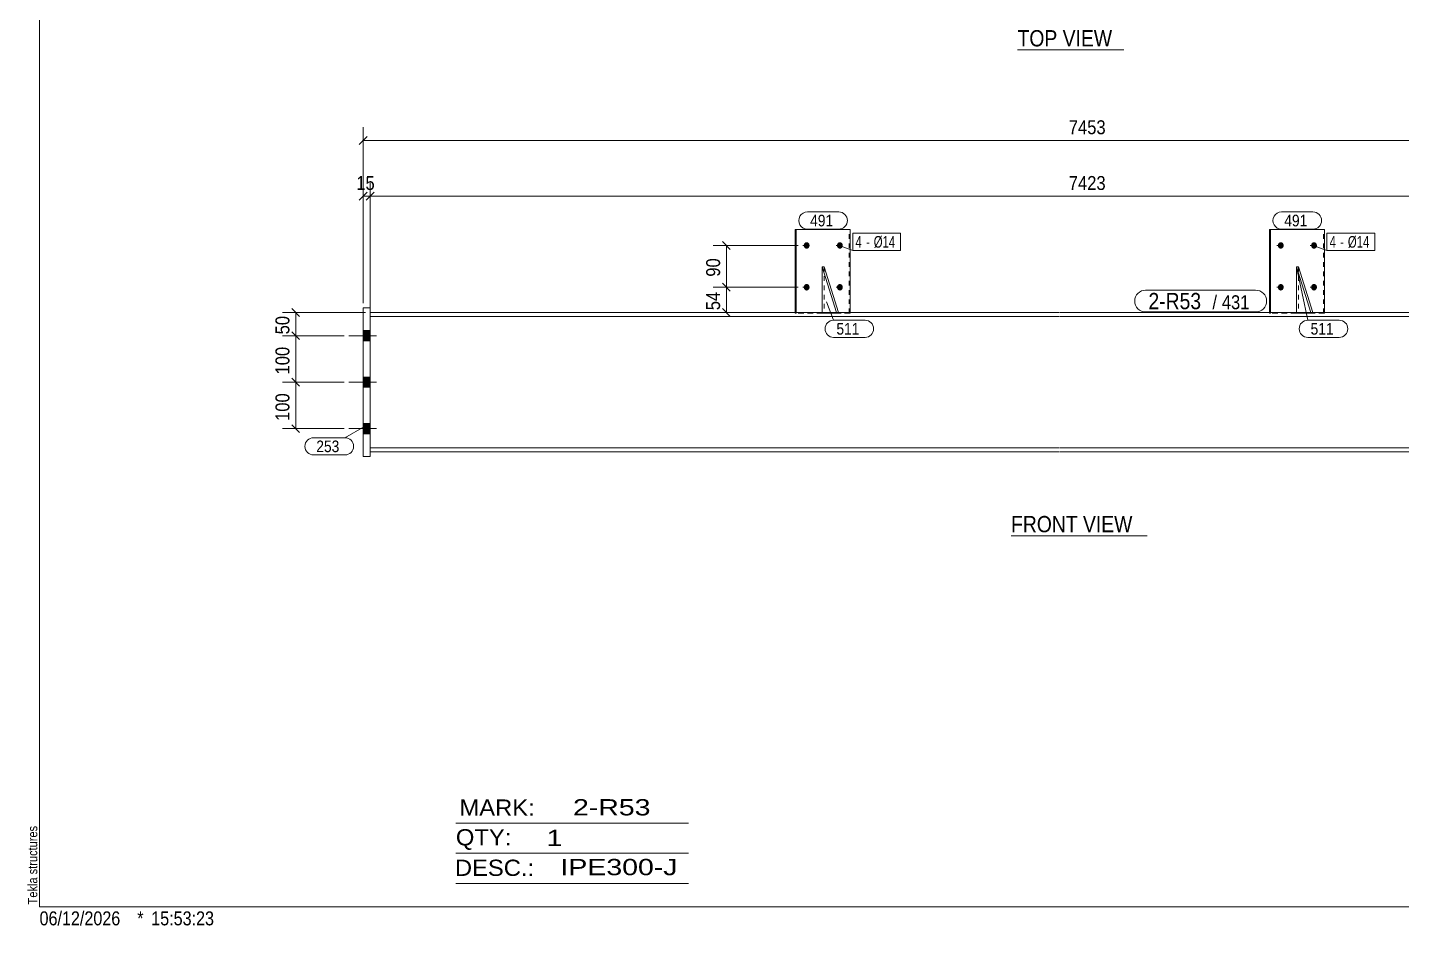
# Model space of a CAD drawing. Header units: millimetres. Extents: x 2 to 579, y 1 to 405.
# Drawn here: x 2.4 to 297.8, y 1 to 194.2 of the extents above; entities that cross this region are included whole.
import ezdxf

# ---------------------------------------------------------------- set-up
doc = ezdxf.new("R2010")
doc.units = ezdxf.units.MM
doc.linetypes.add('XKITLINE00', pattern=[0])
doc.linetypes.add('XKITLINE01', pattern=[4, 1, -1, 1, -1])
for name, color, linetype, lineweight in [('Bolt', 3, 'Continuous', 0), ('BoltMark', 7, 'Continuous', 0), ('Dimensions', 7, 'Continuous', 0), ('DrawingSheet', 5, 'Continuous', 0), ('OtherObjectType', 7, 'Continuous', 0), ('Part', 2, 'Continuous', 0), ('PartMark', 7, 'Continuous', 0)]:
    doc.layers.add(name, color=color, linetype=linetype, lineweight=lineweight)
doc.styles.add('ARIAL', font='ARIAL.TTF')
doc.styles.add('ARIAL_NARROW', font='ARIALN.TTF')

# ---------------------------------------------------------------- blocks, each defined once
blk = doc.blocks.new('*A1')
at = {"layer": 'Bolt'}
for points in [[(76.06, 126.77), (74.56, 126.77), (74.56, 128.97), (76.06, 128.97)], [(76.06, 126.77), (74.56, 126.77), (74.56, 128.97), (76.06, 128.97)], [(76.06, 116.77), (74.56, 116.77), (74.56, 118.97), (76.06, 118.97)], [(76.06, 116.77), (74.56, 116.77), (74.56, 118.97), (76.06, 118.97)], [(76.06, 106.77), (74.56, 106.77), (74.56, 108.97), (76.06, 108.97)], [(76.06, 106.77), (74.56, 106.77), (74.56, 108.97), (76.06, 108.97)]]:
    blk.add_hatch(color=3, dxfattribs=at).paths.add_polyline_path(points, flags=17)
at = {"layer": 'Bolt', "color": 3, "linetype": 'XKITLINE00', "lineweight": 0}
for p, q in [((71.46, 127.87), (77.46, 127.87)), ((71.46, 127.87), (77.46, 127.87)), ((74.56, 128.97), (76.06, 128.97)), ((74.56, 128.97), (76.06, 128.97)), ((74.56, 126.77), (76.06, 126.77)), ((74.56, 126.77), (76.06, 126.77)), ((74.56, 118.97), (76.06, 118.97)), ((74.56, 118.97), (76.06, 118.97)), ((71.46, 117.87), (77.46, 117.87)), ((71.46, 117.87), (77.46, 117.87)), ((74.56, 116.77), (76.06, 116.77)), ((74.56, 116.77), (76.06, 116.77)), ((71.46, 107.87), (77.46, 107.87)), ((71.46, 107.87), (77.46, 107.87)), ((74.56, 108.97), (76.06, 108.97)), ((74.56, 108.97), (76.06, 108.97)), ((74.56, 106.77), (76.06, 106.77)), ((74.56, 106.77), (76.06, 106.77))]:
    blk.add_line(p, q, dxfattribs=at)
blk = doc.blocks.new('*A4')
at = {"layer": 'Bolt'}
for points in [[(271.24, 147.32), (271.24, 147.36), (271.25, 147.39), (271.25, 147.42), (271.26, 147.46), (271.27, 147.49), (271.28, 147.52), (271.29, 147.56), (271.3, 147.59), (271.31, 147.62), (271.33, 147.65), (271.34, 147.68), (271.36, 147.71), (271.38, 147.73), (271.4, 147.76), (271.42, 147.78), (271.44, 147.81), (271.47, 147.83), (271.49, 147.85), (271.52, 147.87), (271.54, 147.89), (271.57, 147.91), (271.6, 147.92), (271.63, 147.93), (271.65, 147.95), (271.68, 147.96), (271.71, 147.97), (271.74, 147.97), (271.77, 147.98), (271.8, 147.98), (271.83, 147.99), (271.86, 147.99), (271.9, 147.99), (271.93, 147.98), (271.96, 147.98), (271.99, 147.97), (272.02, 147.97), (272.05, 147.96), (272.08, 147.95), (272.1, 147.93), (272.13, 147.92), (272.16, 147.91), (272.19, 147.89), (272.21, 147.87), (272.24, 147.85), (272.26, 147.83), (272.28, 147.81), (272.31, 147.78), (272.33, 147.76), (272.35, 147.73), (272.37, 147.71), (272.38, 147.68), (272.4, 147.65), (272.42, 147.62), (272.43, 147.59), (272.44, 147.56), (272.45, 147.52), (272.46, 147.49), (272.47, 147.46), (272.48, 147.42), (272.48, 147.39), (272.49, 147.36), (272.49, 147.32), (272.49, 147.29), (272.49, 147.25), (272.49, 147.22), (272.48, 147.19), (272.48, 147.15), (272.47, 147.12), (272.46, 147.08), (272.45, 147.05), (272.44, 147.02), (272.43, 146.99), (272.42, 146.96), (272.4, 146.93), (272.38, 146.9), (272.37, 146.87), (272.35, 146.84), (272.33, 146.82), (272.31, 146.79), (272.28, 146.77), (272.26, 146.75), (272.24, 146.73), (272.21, 146.71), (272.19, 146.69), (272.16, 146.67), (272.13, 146.66), (272.1, 146.64), (272.08, 146.63), (272.05, 146.62), (272.02, 146.61), (271.99, 146.6), (271.96, 146.6), (271.93, 146.59), (271.9, 146.59), (271.86, 146.59), (271.83, 146.59), (271.8, 146.59), (271.77, 146.6), (271.74, 146.6), (271.71, 146.61), (271.68, 146.62), (271.65, 146.63), (271.63, 146.64), (271.6, 146.66), (271.57, 146.67), (271.54, 146.69), (271.52, 146.71), (271.49, 146.73), (271.47, 146.75), (271.44, 146.77), (271.42, 146.79), (271.4, 146.82), (271.38, 146.84), (271.36, 146.87), (271.34, 146.9), (271.33, 146.93), (271.31, 146.96), (271.3, 146.99), (271.29, 147.02), (271.28, 147.05), (271.27, 147.08), (271.26, 147.12), (271.25, 147.15), (271.25, 147.19), (271.24, 147.22), (271.24, 147.25), (271.24, 147.29)], [(278.39, 147.32), (278.39, 147.36), (278.4, 147.39), (278.4, 147.42), (278.41, 147.46), (278.42, 147.49), (278.43, 147.52), (278.44, 147.56), (278.45, 147.59), (278.46, 147.62), (278.48, 147.65), (278.5, 147.68), (278.51, 147.71), (278.53, 147.73), (278.55, 147.76), (278.57, 147.78), (278.6, 147.81), (278.62, 147.83), (278.64, 147.85), (278.67, 147.87), (278.69, 147.89), (278.72, 147.91), (278.75, 147.92), (278.78, 147.93), (278.8, 147.95), (278.83, 147.96), (278.86, 147.97), (278.89, 147.97), (278.92, 147.98), (278.95, 147.98), (278.98, 147.99), (279.02, 147.99), (279.05, 147.99), (279.08, 147.98), (279.11, 147.98), (279.14, 147.97), (279.17, 147.97), (279.2, 147.96), (279.23, 147.95), (279.25, 147.93), (279.28, 147.92), (279.31, 147.91), (279.34, 147.89), (279.36, 147.87), (279.39, 147.85), (279.41, 147.83), (279.44, 147.81), (279.46, 147.78), (279.48, 147.76), (279.5, 147.73), (279.52, 147.71), (279.54, 147.68), (279.55, 147.65), (279.57, 147.62), (279.58, 147.59), (279.59, 147.56), (279.6, 147.52), (279.61, 147.49), (279.62, 147.46), (279.63, 147.42), (279.63, 147.39), (279.64, 147.36), (279.64, 147.32), (279.64, 147.29), (279.64, 147.25), (279.64, 147.22), (279.63, 147.19), (279.63, 147.15), (279.62, 147.12), (279.61, 147.08), (279.6, 147.05), (279.59, 147.02), (279.58, 146.99), (279.57, 146.96), (279.55, 146.93), (279.54, 146.9), (279.52, 146.87), (279.5, 146.84), (279.48, 146.82), (279.46, 146.79), (279.44, 146.77), (279.41, 146.75), (279.39, 146.73), (279.36, 146.71), (279.34, 146.69), (279.31, 146.67), (279.28, 146.66), (279.25, 146.64), (279.23, 146.63), (279.2, 146.62), (279.17, 146.61), (279.14, 146.6), (279.11, 146.6), (279.08, 146.59), (279.05, 146.59), (279.02, 146.59), (278.98, 146.59), (278.95, 146.59), (278.92, 146.6), (278.89, 146.6), (278.86, 146.61), (278.83, 146.62), (278.8, 146.63), (278.78, 146.64), (278.75, 146.66), (278.72, 146.67), (278.69, 146.69), (278.67, 146.71), (278.64, 146.73), (278.62, 146.75), (278.6, 146.77), (278.57, 146.79), (278.55, 146.82), (278.53, 146.84), (278.51, 146.87), (278.5, 146.9), (278.48, 146.93), (278.46, 146.96), (278.45, 146.99), (278.44, 147.02), (278.43, 147.05), (278.42, 147.08), (278.41, 147.12), (278.4, 147.15), (278.4, 147.19), (278.39, 147.22), (278.39, 147.25), (278.39, 147.29)], [(271.24, 138.32), (271.24, 138.36), (271.25, 138.39), (271.25, 138.42), (271.26, 138.46), (271.27, 138.49), (271.28, 138.52), (271.29, 138.56), (271.3, 138.59), (271.31, 138.62), (271.33, 138.65), (271.34, 138.68), (271.36, 138.71), (271.38, 138.73), (271.4, 138.76), (271.42, 138.78), (271.44, 138.81), (271.47, 138.83), (271.49, 138.85), (271.52, 138.87), (271.54, 138.89), (271.57, 138.91), (271.6, 138.92), (271.63, 138.93), (271.65, 138.95), (271.68, 138.96), (271.71, 138.97), (271.74, 138.97), (271.77, 138.98), (271.8, 138.98), (271.83, 138.99), (271.86, 138.99), (271.9, 138.99), (271.93, 138.98), (271.96, 138.98), (271.99, 138.97), (272.02, 138.97), (272.05, 138.96), (272.08, 138.95), (272.1, 138.93), (272.13, 138.92), (272.16, 138.91), (272.19, 138.89), (272.21, 138.87), (272.24, 138.85), (272.26, 138.83), (272.28, 138.81), (272.31, 138.78), (272.33, 138.76), (272.35, 138.73), (272.37, 138.71), (272.38, 138.68), (272.4, 138.65), (272.42, 138.62), (272.43, 138.59), (272.44, 138.56), (272.45, 138.52), (272.46, 138.49), (272.47, 138.46), (272.48, 138.42), (272.48, 138.39), (272.49, 138.36), (272.49, 138.32), (272.49, 138.29), (272.49, 138.25), (272.49, 138.22), (272.48, 138.19), (272.48, 138.15), (272.47, 138.12), (272.46, 138.08), (272.45, 138.05), (272.44, 138.02), (272.43, 137.99), (272.42, 137.96), (272.4, 137.93), (272.38, 137.9), (272.37, 137.87), (272.35, 137.84), (272.33, 137.82), (272.31, 137.79), (272.28, 137.77), (272.26, 137.75), (272.24, 137.73), (272.21, 137.71), (272.19, 137.69), (272.16, 137.67), (272.13, 137.66), (272.1, 137.64), (272.08, 137.63), (272.05, 137.62), (272.02, 137.61), (271.99, 137.6), (271.96, 137.6), (271.93, 137.59), (271.9, 137.59), (271.86, 137.59), (271.83, 137.59), (271.8, 137.59), (271.77, 137.6), (271.74, 137.6), (271.71, 137.61), (271.68, 137.62), (271.65, 137.63), (271.63, 137.64), (271.6, 137.66), (271.57, 137.67), (271.54, 137.69), (271.52, 137.71), (271.49, 137.73), (271.47, 137.75), (271.44, 137.77), (271.42, 137.79), (271.4, 137.82), (271.38, 137.84), (271.36, 137.87), (271.34, 137.9), (271.33, 137.93), (271.31, 137.96), (271.3, 137.99), (271.29, 138.02), (271.28, 138.05), (271.27, 138.08), (271.26, 138.12), (271.25, 138.15), (271.25, 138.19), (271.24, 138.22), (271.24, 138.25), (271.24, 138.29)], [(278.39, 138.32), (278.39, 138.36), (278.4, 138.39), (278.4, 138.42), (278.41, 138.46), (278.42, 138.49), (278.43, 138.52), (278.44, 138.56), (278.45, 138.59), (278.46, 138.62), (278.48, 138.65), (278.5, 138.68), (278.51, 138.71), (278.53, 138.73), (278.55, 138.76), (278.57, 138.78), (278.6, 138.81), (278.62, 138.83), (278.64, 138.85), (278.67, 138.87), (278.69, 138.89), (278.72, 138.91), (278.75, 138.92), (278.78, 138.93), (278.8, 138.95), (278.83, 138.96), (278.86, 138.97), (278.89, 138.97), (278.92, 138.98), (278.95, 138.98), (278.98, 138.99), (279.02, 138.99), (279.05, 138.99), (279.08, 138.98), (279.11, 138.98), (279.14, 138.97), (279.17, 138.97), (279.2, 138.96), (279.23, 138.95), (279.25, 138.93), (279.28, 138.92), (279.31, 138.91), (279.34, 138.89), (279.36, 138.87), (279.39, 138.85), (279.41, 138.83), (279.44, 138.81), (279.46, 138.78), (279.48, 138.76), (279.5, 138.73), (279.52, 138.71), (279.54, 138.68), (279.55, 138.65), (279.57, 138.62), (279.58, 138.59), (279.59, 138.56), (279.6, 138.52), (279.61, 138.49), (279.62, 138.46), (279.63, 138.42), (279.63, 138.39), (279.64, 138.36), (279.64, 138.32), (279.64, 138.29), (279.64, 138.25), (279.64, 138.22), (279.63, 138.19), (279.63, 138.15), (279.62, 138.12), (279.61, 138.08), (279.6, 138.05), (279.59, 138.02), (279.58, 137.99), (279.57, 137.96), (279.55, 137.93), (279.54, 137.9), (279.52, 137.87), (279.5, 137.84), (279.48, 137.82), (279.46, 137.79), (279.44, 137.77), (279.41, 137.75), (279.39, 137.73), (279.36, 137.71), (279.34, 137.69), (279.31, 137.67), (279.28, 137.66), (279.25, 137.64), (279.23, 137.63), (279.2, 137.62), (279.17, 137.61), (279.14, 137.6), (279.11, 137.6), (279.08, 137.59), (279.05, 137.59), (279.02, 137.59), (278.98, 137.59), (278.95, 137.59), (278.92, 137.6), (278.89, 137.6), (278.86, 137.61), (278.83, 137.62), (278.8, 137.63), (278.78, 137.64), (278.75, 137.66), (278.72, 137.67), (278.69, 137.69), (278.67, 137.71), (278.64, 137.73), (278.62, 137.75), (278.6, 137.77), (278.57, 137.79), (278.55, 137.82), (278.53, 137.84), (278.51, 137.87), (278.5, 137.9), (278.48, 137.93), (278.46, 137.96), (278.45, 137.99), (278.44, 138.02), (278.43, 138.05), (278.42, 138.08), (278.41, 138.12), (278.4, 138.15), (278.4, 138.19), (278.39, 138.22), (278.39, 138.25), (278.39, 138.29)]]:
    blk.add_hatch(color=3, dxfattribs=at).paths.add_polyline_path(points, flags=17)
at = {"layer": 'Bolt', "color": 3, "linetype": 'XKITLINE00', "lineweight": 0}
for p, q in [((272.38, 147.29), (271.04, 147.29)), ((279.54, 147.29), (278.19, 147.29)), ((272.38, 138.29), (271.04, 138.29)), ((279.54, 138.29), (278.19, 138.29))]:
    blk.add_line(p, q, dxfattribs=at)
blk = doc.blocks.new('*A5')
at = {"layer": 'Bolt'}
for points in [[(169.3, 147.32), (169.3, 147.36), (169.3, 147.39), (169.31, 147.42), (169.31, 147.46), (169.32, 147.49), (169.33, 147.52), (169.34, 147.56), (169.35, 147.59), (169.37, 147.62), (169.38, 147.65), (169.4, 147.68), (169.42, 147.71), (169.44, 147.73), (169.46, 147.76), (169.48, 147.78), (169.5, 147.81), (169.52, 147.83), (169.55, 147.85), (169.57, 147.87), (169.6, 147.89), (169.63, 147.91), (169.65, 147.92), (169.68, 147.93), (169.71, 147.95), (169.74, 147.96), (169.77, 147.97), (169.8, 147.97), (169.83, 147.98), (169.86, 147.98), (169.89, 147.99), (169.92, 147.99), (169.95, 147.99), (169.98, 147.98), (170.01, 147.98), (170.04, 147.97), (170.07, 147.97), (170.1, 147.96), (170.13, 147.95), (170.16, 147.93), (170.19, 147.92), (170.22, 147.91), (170.24, 147.89), (170.27, 147.87), (170.29, 147.85), (170.32, 147.83), (170.34, 147.81), (170.36, 147.78), (170.38, 147.76), (170.4, 147.73), (170.42, 147.71), (170.44, 147.68), (170.46, 147.65), (170.47, 147.62), (170.49, 147.59), (170.5, 147.56), (170.51, 147.52), (170.52, 147.49), (170.53, 147.46), (170.53, 147.42), (170.54, 147.39), (170.54, 147.36), (170.55, 147.32), (170.55, 147.29), (170.55, 147.25), (170.54, 147.22), (170.54, 147.19), (170.53, 147.15), (170.53, 147.12), (170.52, 147.08), (170.51, 147.05), (170.5, 147.02), (170.49, 146.99), (170.47, 146.96), (170.46, 146.93), (170.44, 146.9), (170.42, 146.87), (170.4, 146.84), (170.38, 146.82), (170.36, 146.79), (170.34, 146.77), (170.32, 146.75), (170.29, 146.73), (170.27, 146.71), (170.24, 146.69), (170.22, 146.67), (170.19, 146.66), (170.16, 146.64), (170.13, 146.63), (170.1, 146.62), (170.07, 146.61), (170.04, 146.6), (170.01, 146.6), (169.98, 146.59), (169.95, 146.59), (169.92, 146.59), (169.89, 146.59), (169.86, 146.59), (169.83, 146.6), (169.8, 146.6), (169.77, 146.61), (169.74, 146.62), (169.71, 146.63), (169.68, 146.64), (169.65, 146.66), (169.63, 146.67), (169.6, 146.69), (169.57, 146.71), (169.55, 146.73), (169.52, 146.75), (169.5, 146.77), (169.48, 146.79), (169.46, 146.82), (169.44, 146.84), (169.42, 146.87), (169.4, 146.9), (169.38, 146.93), (169.37, 146.96), (169.35, 146.99), (169.34, 147.02), (169.33, 147.05), (169.32, 147.08), (169.31, 147.12), (169.31, 147.15), (169.3, 147.19), (169.3, 147.22), (169.3, 147.25), (169.29, 147.29)], [(176.45, 147.32), (176.45, 147.36), (176.45, 147.39), (176.46, 147.42), (176.46, 147.46), (176.47, 147.49), (176.48, 147.52), (176.49, 147.56), (176.51, 147.59), (176.52, 147.62), (176.53, 147.65), (176.55, 147.68), (176.57, 147.71), (176.59, 147.73), (176.61, 147.76), (176.63, 147.78), (176.65, 147.81), (176.67, 147.83), (176.7, 147.85), (176.72, 147.87), (176.75, 147.89), (176.78, 147.91), (176.8, 147.92), (176.83, 147.93), (176.86, 147.95), (176.89, 147.96), (176.92, 147.97), (176.95, 147.97), (176.98, 147.98), (177.01, 147.98), (177.04, 147.99), (177.07, 147.99), (177.1, 147.99), (177.13, 147.98), (177.16, 147.98), (177.19, 147.97), (177.22, 147.97), (177.25, 147.96), (177.28, 147.95), (177.31, 147.93), (177.34, 147.92), (177.37, 147.91), (177.39, 147.89), (177.42, 147.87), (177.44, 147.85), (177.47, 147.83), (177.49, 147.81), (177.51, 147.78), (177.53, 147.76), (177.55, 147.73), (177.57, 147.71), (177.59, 147.68), (177.61, 147.65), (177.62, 147.62), (177.64, 147.59), (177.65, 147.56), (177.66, 147.52), (177.67, 147.49), (177.68, 147.46), (177.68, 147.42), (177.69, 147.39), (177.69, 147.36), (177.7, 147.32), (177.7, 147.29), (177.7, 147.25), (177.69, 147.22), (177.69, 147.19), (177.68, 147.15), (177.68, 147.12), (177.67, 147.08), (177.66, 147.05), (177.65, 147.02), (177.64, 146.99), (177.62, 146.96), (177.61, 146.93), (177.59, 146.9), (177.57, 146.87), (177.55, 146.84), (177.53, 146.82), (177.51, 146.79), (177.49, 146.77), (177.47, 146.75), (177.44, 146.73), (177.42, 146.71), (177.39, 146.69), (177.37, 146.67), (177.34, 146.66), (177.31, 146.64), (177.28, 146.63), (177.25, 146.62), (177.22, 146.61), (177.19, 146.6), (177.16, 146.6), (177.13, 146.59), (177.1, 146.59), (177.07, 146.59), (177.04, 146.59), (177.01, 146.59), (176.98, 146.6), (176.95, 146.6), (176.92, 146.61), (176.89, 146.62), (176.86, 146.63), (176.83, 146.64), (176.8, 146.66), (176.78, 146.67), (176.75, 146.69), (176.72, 146.71), (176.7, 146.73), (176.67, 146.75), (176.65, 146.77), (176.63, 146.79), (176.61, 146.82), (176.59, 146.84), (176.57, 146.87), (176.55, 146.9), (176.53, 146.93), (176.52, 146.96), (176.51, 146.99), (176.49, 147.02), (176.48, 147.05), (176.47, 147.08), (176.46, 147.12), (176.46, 147.15), (176.45, 147.19), (176.45, 147.22), (176.45, 147.25), (176.45, 147.29)], [(169.3, 138.32), (169.3, 138.36), (169.3, 138.39), (169.31, 138.42), (169.31, 138.46), (169.32, 138.49), (169.33, 138.52), (169.34, 138.56), (169.35, 138.59), (169.37, 138.62), (169.38, 138.65), (169.4, 138.68), (169.42, 138.71), (169.44, 138.73), (169.46, 138.76), (169.48, 138.78), (169.5, 138.81), (169.52, 138.83), (169.55, 138.85), (169.57, 138.87), (169.6, 138.89), (169.63, 138.91), (169.65, 138.92), (169.68, 138.93), (169.71, 138.95), (169.74, 138.96), (169.77, 138.97), (169.8, 138.97), (169.83, 138.98), (169.86, 138.98), (169.89, 138.99), (169.92, 138.99), (169.95, 138.99), (169.98, 138.98), (170.01, 138.98), (170.04, 138.97), (170.07, 138.97), (170.1, 138.96), (170.13, 138.95), (170.16, 138.93), (170.19, 138.92), (170.22, 138.91), (170.24, 138.89), (170.27, 138.87), (170.29, 138.85), (170.32, 138.83), (170.34, 138.81), (170.36, 138.78), (170.38, 138.76), (170.4, 138.73), (170.42, 138.71), (170.44, 138.68), (170.46, 138.65), (170.47, 138.62), (170.49, 138.59), (170.5, 138.56), (170.51, 138.52), (170.52, 138.49), (170.53, 138.46), (170.53, 138.42), (170.54, 138.39), (170.54, 138.36), (170.55, 138.32), (170.55, 138.29), (170.55, 138.25), (170.54, 138.22), (170.54, 138.19), (170.53, 138.15), (170.53, 138.12), (170.52, 138.08), (170.51, 138.05), (170.5, 138.02), (170.49, 137.99), (170.47, 137.96), (170.46, 137.93), (170.44, 137.9), (170.42, 137.87), (170.4, 137.84), (170.38, 137.82), (170.36, 137.79), (170.34, 137.77), (170.32, 137.75), (170.29, 137.73), (170.27, 137.71), (170.24, 137.69), (170.22, 137.67), (170.19, 137.66), (170.16, 137.64), (170.13, 137.63), (170.1, 137.62), (170.07, 137.61), (170.04, 137.6), (170.01, 137.6), (169.98, 137.59), (169.95, 137.59), (169.92, 137.59), (169.89, 137.59), (169.86, 137.59), (169.83, 137.6), (169.8, 137.6), (169.77, 137.61), (169.74, 137.62), (169.71, 137.63), (169.68, 137.64), (169.65, 137.66), (169.63, 137.67), (169.6, 137.69), (169.57, 137.71), (169.55, 137.73), (169.52, 137.75), (169.5, 137.77), (169.48, 137.79), (169.46, 137.82), (169.44, 137.84), (169.42, 137.87), (169.4, 137.9), (169.38, 137.93), (169.37, 137.96), (169.35, 137.99), (169.34, 138.02), (169.33, 138.05), (169.32, 138.08), (169.31, 138.12), (169.31, 138.15), (169.3, 138.19), (169.3, 138.22), (169.3, 138.25), (169.29, 138.29)], [(176.45, 138.32), (176.45, 138.36), (176.45, 138.39), (176.46, 138.42), (176.46, 138.46), (176.47, 138.49), (176.48, 138.52), (176.49, 138.56), (176.51, 138.59), (176.52, 138.62), (176.53, 138.65), (176.55, 138.68), (176.57, 138.71), (176.59, 138.73), (176.61, 138.76), (176.63, 138.78), (176.65, 138.81), (176.67, 138.83), (176.7, 138.85), (176.72, 138.87), (176.75, 138.89), (176.78, 138.91), (176.8, 138.92), (176.83, 138.93), (176.86, 138.95), (176.89, 138.96), (176.92, 138.97), (176.95, 138.97), (176.98, 138.98), (177.01, 138.98), (177.04, 138.99), (177.07, 138.99), (177.1, 138.99), (177.13, 138.98), (177.16, 138.98), (177.19, 138.97), (177.22, 138.97), (177.25, 138.96), (177.28, 138.95), (177.31, 138.93), (177.34, 138.92), (177.37, 138.91), (177.39, 138.89), (177.42, 138.87), (177.44, 138.85), (177.47, 138.83), (177.49, 138.81), (177.51, 138.78), (177.53, 138.76), (177.55, 138.73), (177.57, 138.71), (177.59, 138.68), (177.61, 138.65), (177.62, 138.62), (177.64, 138.59), (177.65, 138.56), (177.66, 138.52), (177.67, 138.49), (177.68, 138.46), (177.68, 138.42), (177.69, 138.39), (177.69, 138.36), (177.7, 138.32), (177.7, 138.29), (177.7, 138.25), (177.69, 138.22), (177.69, 138.19), (177.68, 138.15), (177.68, 138.12), (177.67, 138.08), (177.66, 138.05), (177.65, 138.02), (177.64, 137.99), (177.62, 137.96), (177.61, 137.93), (177.59, 137.9), (177.57, 137.87), (177.55, 137.84), (177.53, 137.82), (177.51, 137.79), (177.49, 137.77), (177.47, 137.75), (177.44, 137.73), (177.42, 137.71), (177.39, 137.69), (177.37, 137.67), (177.34, 137.66), (177.31, 137.64), (177.28, 137.63), (177.25, 137.62), (177.22, 137.61), (177.19, 137.6), (177.16, 137.6), (177.13, 137.59), (177.1, 137.59), (177.07, 137.59), (177.04, 137.59), (177.01, 137.59), (176.98, 137.6), (176.95, 137.6), (176.92, 137.61), (176.89, 137.62), (176.86, 137.63), (176.83, 137.64), (176.8, 137.66), (176.78, 137.67), (176.75, 137.69), (176.72, 137.71), (176.7, 137.73), (176.67, 137.75), (176.65, 137.77), (176.63, 137.79), (176.61, 137.82), (176.59, 137.84), (176.57, 137.87), (176.55, 137.9), (176.53, 137.93), (176.52, 137.96), (176.51, 137.99), (176.49, 138.02), (176.48, 138.05), (176.47, 138.08), (176.46, 138.12), (176.46, 138.15), (176.45, 138.19), (176.45, 138.22), (176.45, 138.25), (176.45, 138.29)]]:
    blk.add_hatch(color=3, dxfattribs=at).paths.add_polyline_path(points, flags=17)
at = {"layer": 'Bolt', "color": 3, "linetype": 'XKITLINE00', "lineweight": 0}
for p, q in [((170.44, 147.29), (169.1, 147.29)), ((177.59, 147.29), (176.25, 147.29)), ((170.44, 138.29), (169.1, 138.29)), ((177.59, 138.29), (176.25, 138.29))]:
    blk.add_line(p, q, dxfattribs=at)
blk = doc.blocks.new('*A6')
at = {"layer": 'Part', "color": 2, "linetype": 'XKITLINE00', "lineweight": 0}
for p, q in [((122.36, 132.87), (76.06, 132.87)), ((76.06, 131.97), (122.36, 131.97)), ((224.31, 132.87), (122.46, 132.87)), ((122.46, 131.97), (224.31, 131.97)), ((326.25, 132.87), (224.41, 132.87)), ((224.41, 131.97), (326.25, 131.97)), ((122.36, 103.77), (76.06, 103.77)), ((224.31, 103.77), (122.46, 103.77)), ((326.25, 103.77), (224.41, 103.77)), ((122.36, 102.87), (76.06, 102.87)), ((224.31, 102.87), (122.46, 102.87)), ((326.25, 102.87), (224.41, 102.87))]:
    blk.add_line(p, q, dxfattribs=at)
at = {"layer": 'Part', "color": 7, "linetype": 'XKITLINE01', "lineweight": 0}
blk.add_line((76.06, 102.87), (76.06, 132.87), dxfattribs=at)
blk = doc.blocks.new('*A7')
at = {"layer": 'Part', "color": 2, "linetype": 'XKITLINE00', "lineweight": 0}
for p, q in [((74.56, 133.87), (74.56, 101.87)), ((76.06, 133.87), (74.56, 133.87)), ((76.06, 101.87), (76.06, 133.87)), ((76.06, 101.87), (74.56, 101.87)), ((74.56, 101.87), (74.56, 101.87)), ((76.06, 101.87), (76.06, 101.87))]:
    blk.add_line(p, q, dxfattribs=at)
at = {"layer": 'Part', "color": 7, "linetype": 'XKITLINE01', "lineweight": 0}
for p, q in [((74.56, 133.87), (74.56, 133.87)), ((76.06, 133.87), (74.56, 133.87)), ((74.56, 101.87), (76.06, 101.87))]:
    blk.add_line(p, q, dxfattribs=at)
blk = doc.blocks.new('*A11')
at = {"layer": 'Part', "color": 2, "linetype": 'XKITLINE00', "lineweight": 0}
for p, q in [((269.41, 150.69), (269.41, 132.87)), ((269.63, 150.69), (269.41, 150.69)), ((281.25, 150.69), (269.63, 150.69)), ((269.63, 150.69), (269.63, 132.87)), ((281.25, 150.69), (281.25, 132.87))]:
    blk.add_line(p, q, dxfattribs=at)
at = {"layer": 'Part', "color": 7, "linetype": 'XKITLINE01', "lineweight": 0}
for p, q in [((281.03, 150.69), (269.41, 150.69)), ((281.03, 132.69), (281.03, 150.69)), ((281.03, 150.69), (281.25, 150.69)), ((269.41, 132.87), (269.41, 132.69)), ((281.03, 132.69), (269.41, 132.69)), ((269.41, 132.69), (269.63, 132.69)), ((269.63, 132.87), (269.63, 132.69)), ((281.25, 132.69), (269.63, 132.69)), ((281.25, 132.69), (281.03, 132.69)), ((281.25, 132.87), (281.25, 132.69))]:
    blk.add_line(p, q, dxfattribs=at)
blk = doc.blocks.new('*A12')
at = {"layer": 'Part', "color": 2, "linetype": 'XKITLINE00', "lineweight": 0}
for p, q in [((278.3, 132.87), (275.22, 142.69)), ((275.22, 142.69), (275.22, 132.87)), ((275.22, 142.69), (275.66, 142.69)), ((278.74, 132.87), (275.66, 142.69))]:
    blk.add_line(p, q, dxfattribs=at)
at = {"layer": 'Part', "color": 7, "linetype": 'XKITLINE01', "lineweight": 0}
for p, q in [((275.66, 142.69), (275.66, 132.69)), ((275.22, 132.87), (275.22, 132.69)), ((275.22, 132.69), (278.36, 132.69)), ((275.22, 132.69), (275.66, 132.69)), ((278.8, 132.69), (275.66, 132.69)), ((278.36, 132.69), (278.3, 132.87)), ((278.36, 132.69), (278.8, 132.69)), ((278.8, 132.69), (278.74, 132.87))]:
    blk.add_line(p, q, dxfattribs=at)
blk = doc.blocks.new('*A13')
at = {"layer": 'Part', "color": 2, "linetype": 'XKITLINE00', "lineweight": 0}
for p, q in [((167.46, 150.69), (167.46, 132.87)), ((167.69, 150.69), (167.46, 150.69)), ((179.31, 150.69), (167.69, 150.69)), ((167.69, 150.69), (167.69, 132.87)), ((179.31, 150.69), (179.31, 132.87))]:
    blk.add_line(p, q, dxfattribs=at)
at = {"layer": 'Part', "color": 7, "linetype": 'XKITLINE01', "lineweight": 0}
for p, q in [((179.08, 150.69), (167.46, 150.69)), ((179.08, 132.69), (179.08, 150.69)), ((179.08, 150.69), (179.31, 150.69)), ((167.46, 132.87), (167.46, 132.69)), ((179.08, 132.69), (167.46, 132.69)), ((167.46, 132.69), (167.69, 132.69)), ((167.69, 132.87), (167.69, 132.69)), ((179.31, 132.69), (167.69, 132.69)), ((179.31, 132.69), (179.08, 132.69)), ((179.31, 132.87), (179.31, 132.69))]:
    blk.add_line(p, q, dxfattribs=at)
blk = doc.blocks.new('*A14')
at = {"layer": 'Part', "color": 2, "linetype": 'XKITLINE00', "lineweight": 0}
for p, q in [((176.35, 132.87), (173.27, 142.69)), ((173.27, 142.69), (173.27, 132.87)), ((173.27, 142.69), (173.72, 142.69)), ((176.8, 132.87), (173.72, 142.69))]:
    blk.add_line(p, q, dxfattribs=at)
at = {"layer": 'Part', "color": 7, "linetype": 'XKITLINE01', "lineweight": 0}
for p, q in [((173.72, 142.69), (173.72, 132.69)), ((173.27, 132.87), (173.27, 132.69)), ((173.27, 132.69), (176.41, 132.69)), ((173.27, 132.69), (173.72, 132.69)), ((176.86, 132.69), (173.72, 132.69)), ((176.41, 132.69), (176.35, 132.87)), ((176.41, 132.69), (176.86, 132.69)), ((176.86, 132.69), (176.8, 132.87))]:
    blk.add_line(p, q, dxfattribs=at)
blk = doc.blocks.new('*A31')
at = {"layer": 'DrawingSheet', "color": 5, "linetype": 'XKITLINE00', "lineweight": 0}
for p, q in [((5, 405), (5, 5)), ((5, 5), (579, 5))]:
    blk.add_line(p, q, dxfattribs=at)
at = {"layer": 'DrawingSheet', "color": 5, "style": 'ARIAL', "width": 0.85}
blk.add_text('Tekla structures', height=2, rotation=90, dxfattribs=at).set_placement((4.5, 5.5))
blk = doc.blocks.new('*A35')
at = {"layer": 'OtherObjectType', "color": 6, "linetype": 'XKITLINE00', "lineweight": 0}
for p, q in [((94.5, 23), (144.5, 23)), ((94.5, 16.5), (144.5, 16.5)), ((94.5, 10), (144.5, 10))]:
    blk.add_line(p, q, dxfattribs=at)
at = {"layer": 'OtherObjectType', "color": 6, "style": 'ARIAL_NARROW'}
for s, width, p in [('MARK:', 1.275, (95.27, 24.58)), ('2-R53', 1.525501, (119.69, 24.65)), ('QTY:', 1.275, (94.5, 18.19)), ('1', 1.525501, (113.99, 18.05)), ('DESC.:', 1.275, (94.29, 11.63)), ('IPE300-J', 1.525501, (117, 11.79))]:
    blk.add_text(s, height=3.5, dxfattribs=dict(at, width=width)).set_placement(p)
blk = doc.blocks.new('*A38')
at = {"layer": 'OtherObjectType', "color": 7, "style": 'ARIAL_NARROW', "width": 1.008832}
for s, p in [('06/12/2026', (4.99, 1)), ('*', (26, 1)), ('15:53:23', (29, 1))]:
    blk.add_text(s, height=3, dxfattribs=at).set_placement(p)
blk = doc.blocks.new('*A44')
at = {"layer": 'Dimensions', "color": 7, "linetype": 'XKITLINE00', "lineweight": 0}
for p, q in [((74.56, 134.87), (74.56, 172.72)), ((75.41, 170.72), (73.71, 169.02)), ((74.56, 169.87), (386.9, 169.87))]:
    blk.add_line(p, q, dxfattribs=at)
at = {"layer": 'Dimensions', "color": 3}
blk.add_point((74.56, 169.87), dxfattribs=at)
at = {"layer": 'Dimensions', "color": 3, "style": 'ARIAL', "width": 0.85}
blk.add_text('7453', height=3, dxfattribs=at).set_placement((226.28, 171.22))
blk = doc.blocks.new('*A45')
at = {"layer": 'Dimensions', "color": 7, "linetype": 'XKITLINE00', "lineweight": 0}
for p, q in [((74.56, 134.87), (74.56, 160.72)), ((76.06, 133.87), (76.06, 160.72)), ((75.41, 158.72), (73.71, 157.02)), ((74.56, 157.87), (76.06, 157.87)), ((76.91, 158.72), (75.21, 157.02))]:
    blk.add_line(p, q, dxfattribs=at)
at = {"layer": 'Dimensions', "color": 3}
for p in [(74.56, 157.87), (76.06, 157.87)]:
    blk.add_point(p, dxfattribs=at)
at = {"layer": 'Dimensions', "color": 3, "style": 'ARIAL', "width": 0.85}
blk.add_text('15', height=3, dxfattribs=at).set_placement((73.09, 159.22))
blk = doc.blocks.new('*A46')
at = {"layer": 'Dimensions', "color": 7, "linetype": 'XKITLINE00', "lineweight": 0}
for p, q in [((76.06, 133.87), (76.06, 160.72)), ((76.91, 158.72), (75.21, 157.02)), ((76.06, 157.87), (385.4, 157.87))]:
    blk.add_line(p, q, dxfattribs=at)
at = {"layer": 'Dimensions', "color": 3}
blk.add_point((76.06, 157.87), dxfattribs=at)
at = {"layer": 'Dimensions', "color": 3, "style": 'ARIAL', "width": 0.85}
blk.add_text('7423', height=3, dxfattribs=at).set_placement((226.28, 159.22))
blk = doc.blocks.new('*A48')
at = {"layer": 'Dimensions', "color": 7, "linetype": 'XKITLINE00', "lineweight": 0}
for p, q in [((151.81, 139.14), (153.51, 137.44)), ((168.1, 138.29), (149.81, 138.29)), ((152.66, 132.87), (152.66, 138.29)), ((151.81, 133.72), (153.51, 132.02)), ((168.1, 132.87), (149.81, 132.87))]:
    blk.add_line(p, q, dxfattribs=at)
at = {"layer": 'Dimensions', "color": 3}
for p in [(152.66, 138.29), (152.66, 132.87)]:
    blk.add_point(p, dxfattribs=at)
at = {"layer": 'Dimensions', "color": 3, "style": 'ARIAL', "width": 0.85}
blk.add_text('54', height=3, rotation=90.0002, dxfattribs=at).set_placement((151.31, 133.35))
blk = doc.blocks.new('*A49')
at = {"layer": 'Dimensions', "color": 7, "linetype": 'XKITLINE00', "lineweight": 0}
for p, q in [((151.81, 148.14), (153.51, 146.44)), ((168.1, 147.29), (149.81, 147.29)), ((152.66, 138.29), (152.66, 147.29)), ((151.81, 139.14), (153.51, 137.44)), ((168.1, 138.29), (149.81, 138.29))]:
    blk.add_line(p, q, dxfattribs=at)
at = {"layer": 'Dimensions', "color": 3}
for p in [(152.66, 147.29), (152.66, 138.29)]:
    blk.add_point(p, dxfattribs=at)
at = {"layer": 'Dimensions', "color": 3, "style": 'ARIAL', "width": 0.85}
blk.add_text('90', height=3, rotation=90.0002, dxfattribs=at).set_placement((151.31, 140.56))
blk = doc.blocks.new('*A50')
at = {"layer": 'Dimensions', "color": 7, "linetype": 'XKITLINE00', "lineweight": 0}
for p, q in [((59.21, 118.72), (60.91, 117.02)), ((70.46, 117.87), (57.21, 117.87)), ((60.06, 107.87), (60.06, 117.87)), ((70.46, 107.87), (57.21, 107.87)), ((59.21, 108.72), (60.91, 107.02))]:
    blk.add_line(p, q, dxfattribs=at)
at = {"layer": 'Dimensions', "color": 3}
for p in [(60.06, 117.87), (60.06, 107.87)]:
    blk.add_point(p, dxfattribs=at)
at = {"layer": 'Dimensions', "color": 3, "style": 'ARIAL', "width": 0.85}
blk.add_text('100', height=3, rotation=90.0002, dxfattribs=at).set_placement((58.71, 109.53))
blk = doc.blocks.new('*A51')
at = {"layer": 'Dimensions', "color": 7, "linetype": 'XKITLINE00', "lineweight": 0}
for p, q in [((70.46, 127.87), (57.21, 127.87)), ((59.21, 128.72), (60.91, 127.02)), ((60.06, 117.87), (60.06, 127.87)), ((59.21, 118.72), (60.91, 117.02)), ((70.46, 117.87), (57.21, 117.87))]:
    blk.add_line(p, q, dxfattribs=at)
at = {"layer": 'Dimensions', "color": 3}
for p in [(60.06, 127.87), (60.06, 117.87)]:
    blk.add_point(p, dxfattribs=at)
at = {"layer": 'Dimensions', "color": 3, "style": 'ARIAL', "width": 0.85}
blk.add_text('100', height=3, rotation=90.0002, dxfattribs=at).set_placement((58.71, 119.53))
blk = doc.blocks.new('*A52')
at = {"layer": 'Dimensions', "color": 7, "linetype": 'XKITLINE00', "lineweight": 0}
for p, q in [((59.21, 133.72), (60.91, 132.02)), ((75.06, 132.87), (57.21, 132.87)), ((60.06, 127.87), (60.06, 132.87)), ((70.46, 127.87), (57.21, 127.87)), ((59.21, 128.72), (60.91, 127.02))]:
    blk.add_line(p, q, dxfattribs=at)
at = {"layer": 'Dimensions', "color": 3}
for p in [(60.06, 132.87), (60.06, 127.87)]:
    blk.add_point(p, dxfattribs=at)
at = {"layer": 'Dimensions', "color": 3, "style": 'ARIAL', "width": 0.85}
blk.add_text('50', height=3, rotation=90.0002, dxfattribs=at).set_placement((58.71, 128.15))
blk = doc.blocks.new('*A53')
at = {"layer": 'BoltMark', "color": 7, "linetype": 'XKITLINE00', "lineweight": 0}
for p, q in [((179.82, 149.91), (190.11, 149.91)), ((179.82, 146.21), (179.82, 149.91)), ((190.11, 146.21), (190.11, 149.91)), ((176.92, 147.29), (179.82, 146.21)), ((179.82, 146.21), (190.11, 146.21))]:
    blk.add_line(p, q, dxfattribs=at)
at = {"layer": 'BoltMark', "color": 3, "style": 'ARIAL_NARROW', "width": 0.85}
for s, p in [('4', (180.42, 146.81)), ('-', (182.69, 146.81)), ('Ø14', (184.35, 146.81))]:
    blk.add_text(s, height=2.5, dxfattribs=at).set_placement(p)
blk = doc.blocks.new('*A54')
at = {"layer": 'BoltMark', "color": 7, "linetype": 'XKITLINE00', "lineweight": 0}
for p, q in [((281.76, 149.91), (292.06, 149.91)), ((281.76, 146.21), (281.76, 149.91)), ((292.06, 146.21), (292.06, 149.91)), ((278.86, 147.29), (281.76, 146.21)), ((281.76, 146.21), (292.06, 146.21))]:
    blk.add_line(p, q, dxfattribs=at)
at = {"layer": 'BoltMark', "color": 3, "style": 'ARIAL_NARROW', "width": 0.85}
for s, p in [('4', (282.36, 146.81)), ('-', (284.63, 146.81)), ('Ø14', (286.29, 146.81))]:
    blk.add_text(s, height=2.5, dxfattribs=at).set_placement(p)
blk = doc.blocks.new('*A59')
at = {"layer": 'PartMark', "color": 7, "linetype": 'XKITLINE00', "lineweight": 0}
for p, q in [((272.01, 154.49), (278.78, 154.49)), ((272.01, 150.79), (278.78, 150.79))]:
    blk.add_line(p, q, dxfattribs=at)
for centre, start, end in [((272.01, 152.64), 90.0006, 270.0006), ((278.78, 152.64), 270.0006, 90.0006)]:
    blk.add_arc(centre, 1.85, start, end, dxfattribs=at)
at = {"layer": 'PartMark', "color": 3, "style": 'ARIAL', "width": 0.85}
blk.add_text('491', height=2.5, dxfattribs=at).set_placement((272.61, 151.39))
blk = doc.blocks.new('*A60')
at = {"layer": 'PartMark', "color": 7, "linetype": 'XKITLINE00', "lineweight": 0}
for p, q in [((275.22, 142.69), (277.67, 131.2)), ((277.67, 131.2), (284.43, 131.2)), ((277.67, 127.5), (284.43, 127.5))]:
    blk.add_line(p, q, dxfattribs=at)
for centre, start, end in [((277.67, 129.35), 90, 270), ((284.43, 129.35), 270, 90)]:
    blk.add_arc(centre, 1.85, start, end, dxfattribs=at)
at = {"layer": 'PartMark', "color": 3, "style": 'ARIAL', "width": 0.85}
blk.add_text('511', height=2.5, dxfattribs=at).set_placement((278.27, 128.1))
blk = doc.blocks.new('*A61')
at = {"layer": 'PartMark', "color": 7, "linetype": 'XKITLINE00', "lineweight": 0}
for p, q in [((170.07, 154.49), (176.83, 154.49)), ((170.07, 150.79), (176.83, 150.79))]:
    blk.add_line(p, q, dxfattribs=at)
for centre, start, end in [((170.07, 152.64), 90.0006, 270.0006), ((176.83, 152.64), 270.0006, 90.0006)]:
    blk.add_arc(centre, 1.85, start, end, dxfattribs=at)
at = {"layer": 'PartMark', "color": 3, "style": 'ARIAL', "width": 0.85}
blk.add_text('491', height=2.5, dxfattribs=at).set_placement((170.67, 151.39))
blk = doc.blocks.new('*A62')
at = {"layer": 'PartMark', "color": 7, "linetype": 'XKITLINE00', "lineweight": 0}
for p, q in [((174.17, 135.14), (175.72, 131.2)), ((175.72, 131.2), (182.48, 131.2)), ((175.72, 127.5), (182.48, 127.5))]:
    blk.add_line(p, q, dxfattribs=at)
for centre, start, end in [((175.72, 129.35), 90, 270), ((182.48, 129.35), 270, 90)]:
    blk.add_arc(centre, 1.85, start, end, dxfattribs=at)
at = {"layer": 'PartMark', "color": 3, "style": 'ARIAL', "width": 0.85}
blk.add_text('511', height=2.5, dxfattribs=at).set_placement((176.32, 128.1))
blk = doc.blocks.new('*A63')
at = {"layer": 'PartMark', "color": 7, "linetype": 'XKITLINE00', "lineweight": 0}
for p, q in [((242.81, 137.67), (266.46, 137.67)), ((242.81, 132.97), (266.46, 132.97))]:
    blk.add_line(p, q, dxfattribs=at)
for centre, start, end in [((242.81, 135.32), 90, 270), ((266.46, 135.32), 270, 90)]:
    blk.add_arc(centre, 2.35, start, end, dxfattribs=at)
at = {"layer": 'PartMark', "color": 1, "style": 'ARIAL', "width": 0.85}
blk.add_text('2-R53', height=3.5, dxfattribs=at).set_placement((243.41, 133.57))
at = {"layer": 'PartMark', "color": 3, "style": 'ARIAL', "width": 0.85}
for s, p in [('/', (257.17, 133.57)), ('431', (259.18, 133.57))]:
    blk.add_text(s, height=3, dxfattribs=at).set_placement(p)
blk = doc.blocks.new('*A64')
at = {"layer": 'PartMark', "color": 7, "linetype": 'XKITLINE00', "lineweight": 0}
for p, q in [((74.89, 108.3), (70.65, 105.91)), ((63.89, 105.91), (70.65, 105.91)), ((63.89, 102.21), (70.65, 102.21))]:
    blk.add_line(p, q, dxfattribs=at)
for centre, start, end in [((63.89, 104.06), 90, 270), ((70.65, 104.06), 270, 90)]:
    blk.add_arc(centre, 1.85, start, end, dxfattribs=at)
at = {"layer": 'PartMark', "color": 3, "style": 'ARIAL', "width": 0.85}
blk.add_text('253', height=2.5, dxfattribs=at).set_placement((64.49, 102.81))
blk = doc.blocks.new('*A65')
at = {"layer": 'OtherObjectType', "color": 7, "linetype": 'XKITLINE00', "lineweight": 0}
blk.add_line((213.87, 84.83), (243.16, 84.83), dxfattribs=at)
at = {"layer": 'OtherObjectType', "color": 7, "style": 'ARIAL', "width": 0.85}
blk.add_text('FRONT VIEW', height=3.5, dxfattribs=at).set_placement((213.87, 85.58))
blk = doc.blocks.new('*A95')
at = {"layer": 'OtherObjectType', "color": 7, "linetype": 'XKITLINE00', "lineweight": 0}
blk.add_line((215.27, 189.36), (238.09, 189.36), dxfattribs=at)
at = {"layer": 'OtherObjectType', "color": 7, "style": 'ARIAL', "width": 0.85}
blk.add_text('TOP VIEW', height=3.5, dxfattribs=at).set_placement((215.27, 190.11))

msp = doc.modelspace()

# ---------------------------------------------------------------- block references
at = {"lineweight": 0}
for name in ['*A31', '*A95', '*A44', '*A45', '*A46', '*A61', '*A59', '*A13', '*A11', '*A49', '*A5', '*A53', '*A4', '*A54', '*A14', '*A12', '*A60', '*A48', '*A63', '*A52', '*A7', '*A62', '*A51', '*A1', '*A50', '*A64', '*A65', '*A35', '*A38']:
    msp.add_blockref(name, (0, 0), dxfattribs=at)
at = {"layer": 'Part', "lineweight": 0}
msp.add_blockref('*A6', (0, 0), dxfattribs=at)

doc.saveas('drawing.dxf')
